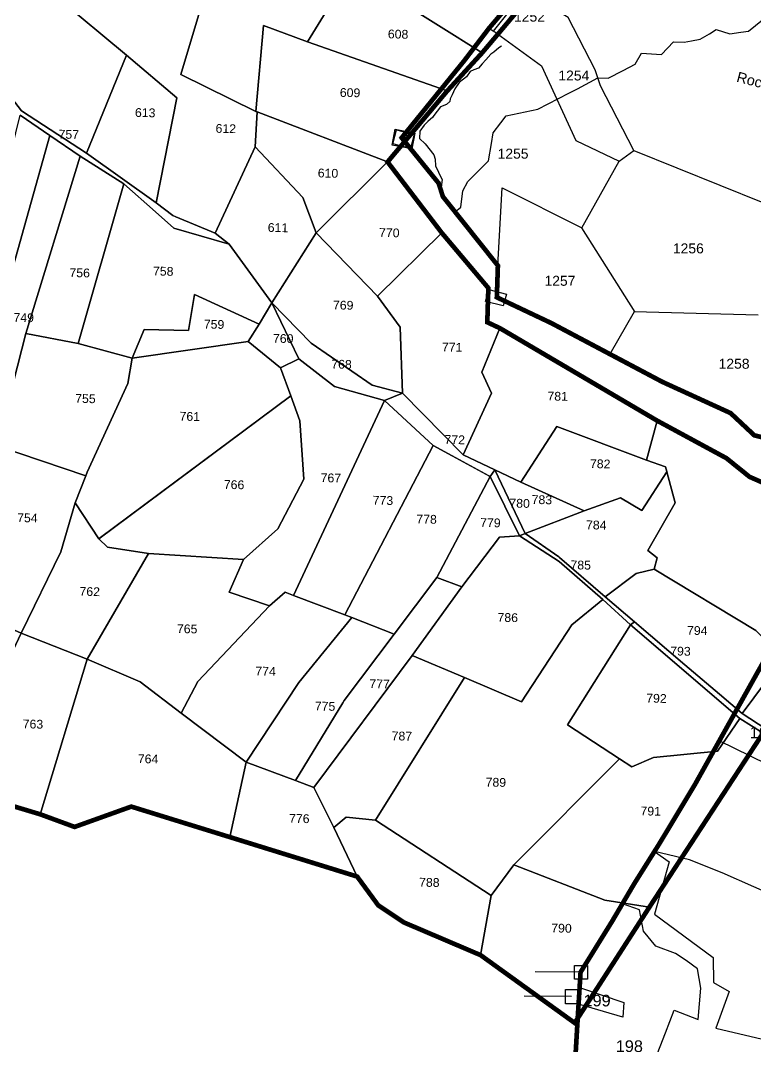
# Model space of a CAD drawing. Header units: millimetres. Extents: x 191342 to 235284, y 1600297 to 1616674.
# Drawn here: x 195018 to 196273, y 1603651 to 1605403 of the extents above; entities that cross this region are included whole.
import ezdxf

# ---------------------------------------------------------------- set-up
doc = ezdxf.new("R2010")
doc.units = ezdxf.units.MM
doc.header["$LTSCALE"] = 15
doc.linetypes.add('HIDDEN2', pattern=[0.1875, 0.125, -0.0625])
for name, color, linetype in [('BOUNDRY STONES', 240, 'Continuous'), ('PLOT', 7, 'Continuous'), ('PLOT NO', 7, 'Continuous'), ('PLOTS', 7, 'Continuous'), ('PLOTS NO', 7, 'Continuous'), ('ROADS', 1, 'Continuous'), ('STREAMS', 4, 'Continuous'), ('VILLAGE BOUNDRY', 5, 'Continuous')]:
    doc.layers.add(name, color=color, linetype=linetype)
doc.styles.get("Standard").update_dxf_attribs({"font": 'arial.ttf'})

msp = doc.modelspace()

# ---------------------------------------------------------------- linework, layer by layer
at = {"layer": 'BOUNDRY STONES', "color": 1}
for points in [[(195657.8, 1605217), (195691.6, 1605210.5), (195686.4, 1605183.7), (195652.7, 1605190.1)], [(195660, 1605216.1), (195690.1, 1605208.2), (195683.8, 1605184.1), (195653.7, 1605192.1)], [(195817.5, 1604943.7), (195847.8, 1604935.7), (195842.4, 1604915.4), (195812.2, 1604923.3)]]:
    msp.add_lwpolyline(points, close=True, dxfattribs=at)
at = {"layer": 'BOUNDRY STONES'}
for points in [[(195964.3, 1603789.9), (195986.4, 1603789.8), (195986.3, 1603766.5), (195964.2, 1603766.5)], [(195948.5, 1603748.8), (195971.6, 1603748.7), (195971.5, 1603724.3), (195948.4, 1603724.4)]]:
    msp.add_lwpolyline(points, close=True, dxfattribs=at)
for points in [[(195974.4, 1603778.2), (195897.1, 1603779)], [(195959, 1603736.6), (195878.3, 1603737.5)]]:
    msp.add_lwpolyline(points, dxfattribs=at)
at = {"layer": 'PLOT'}
for points in [[(195806.1, 1605347.3), (195582.5, 1605487.8), (195528.3, 1605534.5), (195527.3, 1605535.1), (195399.6, 1605644.9), (195472.8, 1605827.5), (195513.5, 1605806), (195600.9, 1605642.5), (195792.8, 1605503.5), (195904.3, 1605528.8), (195928.4, 1605492.1), (195806.1, 1605347.3)], [(194915.8, 1605382.1), (195096.7, 1605684.9), (195112.9, 1605651.5), (195146.5, 1605638.1), (195152.2, 1605636.3), (195195.1, 1605622), (195211.8, 1605588.4), (195179.9, 1605597.3), (195081.2, 1605441.8), (195198.6, 1605343.5), (195130.7, 1605176.4), (195019.3, 1605248.6), (194915.8, 1605382.1)], [(195432.8, 1605394.3), (195432.8, 1605394.3), (195419.8, 1605247.6), (195291.6, 1605310.4), (195335.3, 1605457.6), (195400.2, 1605609.8), (195527.3, 1605535.1), (195528.3, 1605534.5), (195582.5, 1605487.8), (195508.2, 1605366.1), (195432.8, 1605394.3)], [(195211.8, 1605588.4), (195219.3, 1605554), (195335.3, 1605457.6), (195291.6, 1605310.4), (195419.8, 1605247.6), (195422, 1605246.8), (195418.6, 1605187.3), (195350.2, 1605039.9), (195283.3, 1605067.4), (195278.1, 1605069.6), (195249.8, 1605091.6), (195285, 1605270.7), (195198.6, 1605343.5), (195081.2, 1605441.8), (195179.9, 1605597.3), (195211.8, 1605588.4)], [(195806.1, 1605347.3), (195746.7, 1605282.5), (195508.2, 1605366.1), (195582.5, 1605487.8), (195806.1, 1605347.3)], [(195746.7, 1605282.5), (195644.8, 1605161.3), (195422, 1605246.8), (195419.8, 1605247.6), (195432.8, 1605394.3), (195508.2, 1605366.1), (195746.7, 1605282.5)], [(195198.6, 1605343.5), (195285, 1605270.7), (195249.8, 1605091.6), (195130.7, 1605176.4), (195198.6, 1605343.5)], [(195422, 1605246.8), (195644.8, 1605161.3), (195522.9, 1605040), (195500, 1605100.8), (195418.6, 1605187.3), (195422, 1605246.8)], [(195067.9, 1605206.2), (194874.5, 1604517.6), (194855.6, 1604518.6), (194808.2, 1604429.1), (194792.2, 1604405.2), (194752.3, 1604439.6), (194809.8, 1604507.6), (194837.6, 1604555.9), (195002.5, 1605180.8), (195017.1, 1605241), (195067.9, 1605206.2)], [(195026.8, 1604868.6), (194977.4, 1604676.7), (194893.3, 1604447.7), (194832, 1604416), (194808.2, 1604429.1), (194855.6, 1604518.6), (194874.5, 1604517.6), (195067.9, 1605206.2), (195119.8, 1605171), (195026.8, 1604868.6)], [(195447, 1604920.9), (195374.1, 1605020.9), (195350.2, 1605039.9), (195418.6, 1605187.3), (195500, 1605100.8), (195522.9, 1605040), (195447, 1604920.9)], [(195194.1, 1605123.8), (195116.3, 1604851.6), (195026.8, 1604868.6), (195119.8, 1605171), (195194.1, 1605123.8)], [(195737.2, 1605040.4), (195627.4, 1604932.1), (195522.9, 1605040), (195644.8, 1605161.3), (195737.2, 1605040.4)], [(195425.5, 1604884.6), (195315.3, 1604934.8), (195304.5, 1604873.6), (195228.9, 1604875.2), (195208.5, 1604826.2), (195116.3, 1604851.6), (195194.1, 1605123.8), (195248.4, 1605076.3), (195279.5, 1605048.4), (195374.1, 1605020.9), (195447, 1604920.9), (195425.5, 1604884.6)], [(195283.3, 1605067.4), (195278.1, 1605069.6), (195249.8, 1605091.6), (195278.1, 1605069.6), (195283.3, 1605067.4)], [(195283.3, 1605067.4), (195278.1, 1605069.6), (195249.8, 1605091.6), (195278.1, 1605069.6), (195283.3, 1605067.4)], [(195522.9, 1605040), (195627.4, 1604932.1), (195666.5, 1604879), (195670.1, 1604766.5), (195618.3, 1604780.3), (195514.1, 1604851.8), (195447, 1604920.9), (195522.9, 1605040)], [(195737.2, 1605040.4), (195816.9, 1604946), (195815.1, 1604887.6), (195836.5, 1604877.6), (195805.6, 1604802.6), (195822.2, 1604766.8), (195773.9, 1604661.1), (195670.1, 1604766.5), (195666.5, 1604879), (195627.4, 1604932.1), (195737.2, 1605040.4)], [(195406.8, 1604854.7), (195208.5, 1604826.2), (195228.9, 1604875.2), (195304.5, 1604873.6), (195315.3, 1604934.8), (195425.5, 1604884.6), (195406.8, 1604854.7)], [(195493.3, 1604825.1), (195461.8, 1604810.1), (195406.8, 1604854.7), (195425.5, 1604884.6), (195447, 1604920.9), (195493.3, 1604825.1)], [(195639.7, 1604753.8), (195554.2, 1604778), (195493.3, 1604825.1), (195447, 1604920.9), (195514.1, 1604851.8), (195618.3, 1604780.3), (195670.1, 1604766.5), (195639.7, 1604753.8)], [(196105.3, 1604719.6), (196087.1, 1604652.4), (195934.1, 1604709.9), (195872.6, 1604614.8), (195828, 1604635.8), (195773.9, 1604661.1), (195822.2, 1604766.8), (195805.6, 1604802.6), (195836.5, 1604877.6), (196105.3, 1604719.6)], [(195116.3, 1604851.6), (195208.5, 1604826.2), (195201.4, 1604783.1), (195131.8, 1604631.6), (195129.4, 1604625.4), (194977.4, 1604676.7), (195026.8, 1604868.6), (195116.3, 1604851.6)], [(195461.8, 1604810.1), (195479.6, 1604761.9), (195152.4, 1604518.6), (195151.4, 1604517.9), (195111.2, 1604579.3), (195129.4, 1604625.4), (195131.8, 1604631.6), (195201.4, 1604783.1), (195208.5, 1604826.2), (195406.8, 1604854.7), (195461.8, 1604810.1)], [(195639.7, 1604753.8), (195484.3, 1604421.5), (195469.7, 1604427.1), (195443.4, 1604403.8), (195374.1, 1604427), (195398.7, 1604482.4), (195457.1, 1604534.8), (195501.8, 1604620), (195495.2, 1604719.6), (195479.6, 1604761.9), (195461.8, 1604810.1), (195493.3, 1604825.1), (195554.2, 1604778), (195639.7, 1604753.8)], [(195495.2, 1604719.6), (195501.8, 1604620), (195457.1, 1604534.8), (195398.7, 1604482.4), (195236.4, 1604493.1), (195166.6, 1604503.6), (195151.4, 1604517.9), (195151.4, 1604517.9), (195151.4, 1604517.9), (195479.6, 1604761.9), (195495.2, 1604719.6)], [(195479.6, 1604761.9), (195152.4, 1604518.6), (195151.4, 1604517.9), (195479.6, 1604761.9)], [(195722.7, 1604677.4), (195571.7, 1604388.3), (195484.3, 1604421.5), (195639.7, 1604753.8), (195722.7, 1604677.4)], [(195670.1, 1604766.5), (195773.9, 1604661.1), (195828, 1604635.8), (195819.9, 1604624.1), (195819.9, 1604624.1), (195817.5, 1604625.4), (195722.7, 1604677.4), (195639.7, 1604753.8), (195670.1, 1604766.5)], [(195457.1, 1604534.8), (195501.8, 1604620), (195495.2, 1604719.6), (195501.8, 1604620), (195457.1, 1604534.8)], [(195457.1, 1604534.8), (195501.8, 1604620), (195495.2, 1604719.6), (195501.8, 1604620), (195457.1, 1604534.8)], [(196250.5, 1604219.8), (196311.8, 1604302.5), (196300.3, 1604334.3), (196273.8, 1604361.3), (196100.2, 1604466.1), (196105.3, 1604485.8), (196089.1, 1604498), (196136.1, 1604579.2), (196122, 1604632.1), (196121.9, 1604632.7), (196119.6, 1604641), (196087.1, 1604652.4), (196105.3, 1604719.6), (196223.5, 1604655.6), (196263, 1604623.8), (196345.5, 1604587.5), (196524.4, 1604448.6), (196428.4, 1604283.6), (196411.1, 1604239.6), (196317, 1604226.1), (196291.3, 1604193), (196250.5, 1604219.8)], [(195872.6, 1604614.8), (195934.1, 1604709.9), (196087.1, 1604652.4), (196119.6, 1604641), (196121.9, 1604632.7), (196122, 1604632.1), (196079.2, 1604566.4), (196042.5, 1604588), (195980.7, 1604565.5), (195872.6, 1604614.8)], [(194977.4, 1604676.7), (195129.4, 1604625.4), (195111.2, 1604579.3), (195086.9, 1604495.6), (195018.7, 1604357.1), (194958.6, 1604383.7), (194893.3, 1604447.7), (194977.4, 1604676.7)], [(195728.8, 1604451.7), (195656.3, 1604355.3), (195583.5, 1604383.8), (195571.7, 1604388.3), (195722.7, 1604677.4), (195819.9, 1604624.1), (195728.8, 1604451.7)], [(195819.9, 1604624.1), (195828, 1604635.8), (195879.6, 1604527.1), (195870, 1604523.2), (195819.9, 1604624.1)], [(195828, 1604635.8), (195872.6, 1604614.8), (195980.7, 1604565.5), (195879.6, 1604527.1), (195828, 1604635.8)], [(196122, 1604632.1), (196136.1, 1604579.2), (196089.1, 1604498), (196105.3, 1604485.8), (196100.2, 1604466.1), (196069.2, 1604458.6), (196016.3, 1604418.9), (195938.5, 1604486.3), (195937.5, 1604487.1), (195879.6, 1604527.1), (195980.7, 1604565.5), (196042.5, 1604588), (196079.2, 1604566.4), (196122, 1604632.1)], [(195870, 1604523.2), (195836.1, 1604521), (195771.4, 1604436.1), (195728.8, 1604451.7), (195819.9, 1604624.1), (195870, 1604523.2)], [(195236.4, 1604493.1), (195131.5, 1604312.6), (195018.7, 1604357.1), (195086.9, 1604495.6), (195086.9, 1604495.6), (195111.2, 1604579.3), (195151.4, 1604517.9), (195151.4, 1604517.9), (195166.6, 1604503.6), (195236.4, 1604493.1)], [(195870, 1604523.2), (195879.6, 1604527.1), (195937.5, 1604487.1), (195938.5, 1604486.3), (196016.3, 1604418.9), (196066.3, 1604376.4), (196059.6, 1604371.2), (196012.2, 1604414.5), (195937.9, 1604479.2), (195870, 1604523.2)], [(196012.2, 1604414.5), (195959.7, 1604371), (195873.8, 1604239.6), (195776.3, 1604281.1), (195686.6, 1604319), (195771.4, 1604436.1), (195836.1, 1604521), (195870, 1604523.2), (195937.9, 1604479.2), (196012.2, 1604414.5)], [(195443.4, 1604403.8), (195320.7, 1604274.3), (195292.5, 1604220.6), (195222.5, 1604273.6), (195131.5, 1604312.6), (195236.4, 1604493.1), (195398.7, 1604482.4), (195374.1, 1604427), (195443.4, 1604403.8)], [(196100.2, 1604466.1), (196273.8, 1604361.3), (196300.3, 1604334.3), (196311.8, 1604302.5), (196250.5, 1604219.8), (196211.5, 1604252.9), (196152.4, 1604303.1), (196066.3, 1604376.4), (196016.3, 1604418.9), (196069.2, 1604458.6), (196100.2, 1604466.1)], [(195771.4, 1604436.1), (195686.6, 1604319), (195519.1, 1604093.3), (195487.4, 1604105.2), (195568.4, 1604237.8), (195570.9, 1604241.9), (195656.3, 1604355.3), (195728.8, 1604451.7), (195771.4, 1604436.1)], [(195583.5, 1604383.8), (195493.2, 1604272.8), (195403, 1604136.9), (195292.5, 1604220.6), (195320.7, 1604274.3), (195443.4, 1604403.8), (195469.7, 1604427.1), (195484.3, 1604421.5), (195571.7, 1604388.3), (195583.5, 1604383.8)], [(196059.6, 1604371.2), (195952.2, 1604200.2), (196040.7, 1604142.6), (195860.5, 1603961.5), (195821.5, 1603909), (195624.3, 1604037.9), (195776.3, 1604281.1), (195873.8, 1604239.6), (195959.7, 1604371), (196012.2, 1604414.5), (196059.6, 1604371.2)], [(195656.3, 1604355.3), (195570.9, 1604241.9), (195568.4, 1604237.8), (195487.4, 1604105.2), (195403, 1604136.9), (195493.2, 1604272.8), (195583.5, 1604383.8), (195656.3, 1604355.3)], [(196246.5, 1604211.2), (196208.5, 1604155.6), (196099.2, 1604144.9), (196062.2, 1604128.7), (196040.7, 1604142.6), (195952.2, 1604200.2), (196059.6, 1604371.2), (196246.5, 1604211.2)], [(196059.6, 1604371.2), (196066.3, 1604376.4), (196152.4, 1604303.1), (196211.5, 1604252.9), (196250.5, 1604219.8), (196291.3, 1604193), (196286.1, 1604186.4), (196246.5, 1604211.2), (196059.6, 1604371.2)], [(195018.7, 1604357.1), (195131.5, 1604312.6), (195051.7, 1604047.7), (194894.9, 1604094.8), (195018.7, 1604357.1)], [(195686.6, 1604319), (195776.3, 1604281.1), (195624.3, 1604037.9), (195574.1, 1604042.8), (195553.1, 1604025.2), (195519.1, 1604093.3), (195686.6, 1604319)], [(195403, 1604136.9), (195375.5, 1604008.8), (195207, 1604060.9), (195110.2, 1604026.2), (195051.7, 1604047.7), (195131.5, 1604312.6), (195222.5, 1604273.6), (195292.5, 1604220.6), (195403, 1604136.9)], [(196286.1, 1604186.4), (196092.1, 1603889.5), (196015.6, 1603901), (195860.5, 1603961.5), (196040.7, 1604142.6), (196062.2, 1604128.7), (196099.2, 1604144.9), (196208.5, 1604155.6), (196246.5, 1604211.2), (196286.1, 1604186.4)], [(195553.1, 1604025.2), (195592.8, 1603941.5), (195375.5, 1604008.8), (195403, 1604136.9), (195487.4, 1604105.2), (195519.1, 1604093.3), (195553.1, 1604025.2)], [(195821.5, 1603909), (195803.6, 1603807.4), (195672.4, 1603863.3), (195628.9, 1603892.3), (195592.8, 1603941.5), (195553.1, 1604025.2), (195574.1, 1604042.8), (195624.3, 1604037.9), (195821.5, 1603909)], [(196092.1, 1603889.5), (195964.4, 1603691.6), (195803.6, 1603807.4), (195821.5, 1603909), (195860.5, 1603961.5), (196015.6, 1603901), (196092.1, 1603889.5)]]:
    msp.add_lwpolyline(points, close=True, dxfattribs=at)
for points in [[(194915.8, 1605382.1), (195019.3, 1605248.6), (195130.7, 1605176.4), (195249.8, 1605091.6), (195278.1, 1605069.6), (195283.3, 1605067.4), (195350.2, 1605039.9), (195374.1, 1605020.9), (195279.5, 1605048.4), (195248.4, 1605076.3), (195194.1, 1605123.8), (195194.1, 1605123.8), (195119.8, 1605171), (195067.9, 1605206.2), (195017.1, 1605241)], [(194958.6, 1604383.7), (195018.7, 1604357.1), (194894.9, 1604094.8)]]:
    msp.add_lwpolyline(points, dxfattribs=at)
at = {"layer": 'PLOTS'}
for points in [[(195930.8, 1605522.4), (195938.9, 1605515.5), (195883.9, 1605449.7), (195832.5, 1605380), (195817.9, 1605389.3)], [(195832.5, 1605380), (195907.4, 1605325.2), (195966.6, 1605197.8), (196040.5, 1605162.5), (196065.2, 1605180.9), (196008.4, 1605291.4), (195999.5, 1605318.7), (195953, 1605407.6), (195883.9, 1605449.7)], [(196065.2, 1605180.9), (196359.1, 1605062.4), (196490.6, 1605023.3), (196495.2, 1605034.6), (196581.4, 1605059.2), (196655.4, 1605030.1), (196681.5, 1605188.5), (196694, 1605249.9)], [(195833.2, 1604984.3), (195840.3, 1605116.8), (195976.8, 1605049), (196040.5, 1605162.5)], [(196067.7, 1604905.1), (195976.8, 1605049)], [(196277.9, 1604900), (196066.2, 1604905.2), (196024.4, 1604833.3)], [(196513.1, 1604034.2), (196504.8, 1604039.2), (196478.2, 1604047), (196480.3, 1604063.5), (196369.6, 1604102.4), (196319.2, 1604120.1), (196211.4, 1604173.2)], [(196478.2, 1604047), (196456.4, 1603963), (196414.1, 1603860.5), (196324.4, 1603900.1), (196216.4, 1603947.7), (196160.5, 1603970.1), (196100.5, 1603984.1), (196126, 1603966.4), (196100.9, 1603877.5), (196200.9, 1603803.6), (196201.4, 1603760.5), (196228.2, 1603745.3), (196205.7, 1603682.9), (196285, 1603663.8), (196342.4, 1603619.5)], [(195949.5, 1603365.6), (196019, 1603440.3), (196098.2, 1603525.7), (196088.8, 1603564.5), (196092.4, 1603604.6), (196119.5, 1603674.6), (196134.4, 1603713.3), (196175.1, 1603697.7), (196179.9, 1603751.2), (196173.9, 1603784.1), (196154.8, 1603798), (196136.5, 1603810.4), (196102.9, 1603822.8), (196082, 1603848.2), (196075.1, 1603884.6), (196046, 1603895)], [(195972.8, 1603752.4), (196048.2, 1603726.3), (196046.5, 1603701.5), (195971, 1603723.6)]]:
    msp.add_lwpolyline(points, dxfattribs=at)
at = {"layer": 'ROADS'}
msp.add_lwpolyline([(196137, 1605694.4), (196114.5, 1605659.9), (196087.6, 1605646.5), (195947.7, 1605534.4), (195898.1, 1605476.1), (195825.2, 1605384.6)], dxfattribs=at)
at = {"layer": 'STREAMS'}
for points in [[(195760.1, 1605076), (195769.8, 1605083.9), (195773.1, 1605111.7), (195781.9, 1605127.8), (195801.4, 1605147.4), (195817, 1605163), (195822, 1605193), (195824.9, 1605210.9), (195838, 1605227.9), (195847.3, 1605240), (195901.7, 1605251.2), (195954.3, 1605278.7), (195968.9, 1605286.3), (196003.9, 1605305), (196021.4, 1605304.1), (196047.3, 1605317.4), (196067.8, 1605328), (196078.6, 1605346.7), (196112.6, 1605344.7), (196133.2, 1605366.3), (196151.4, 1605365.6), (196164.1, 1605368), (196178.8, 1605370.7), (196194.4, 1605380.1), (196206.1, 1605387.2), (196229.4, 1605380.1), (196247.9, 1605382.7), (196261.1, 1605384.6), (196285.2, 1605403.7)], [(195839.6, 1605358.8), (195834.8, 1605356), (195826.2, 1605348.8), (195820.9, 1605345), (195812.6, 1605335.6), (195806.6, 1605328.8), (195800.1, 1605321.4), (195792.3, 1605318.4), (195785.6, 1605315.8), (195779.8, 1605306.8), (195766.8, 1605296.7), (195759.9, 1605285.9), (195755.1, 1605276), (195751.7, 1605269.1), (195751.2, 1605264.6), (195745.6, 1605259.6), (195734.9, 1605255.6), (195723.7, 1605240.5), (195722.2, 1605237.5), (195713.3, 1605230.1), (195707, 1605224.2), (195699.6, 1605213.8), (195699.5, 1605201.4), (195709.1, 1605191.9), (195723.7, 1605173.6), (195726.2, 1605166), (195726.4, 1605154.7), (195731.5, 1605144.1), (195735.9, 1605135.3), (195737.8, 1605131.5), (195735.7, 1605113.5)]]:
    msp.add_lwpolyline(points, dxfattribs=at)
at = {"layer": 'VILLAGE BOUNDRY', "linetype": 'HIDDEN2', "ltscale": 20, "const_width": 8}
for points in [[(195928.4, 1605492.1), (195806.1, 1605347.3), (195746.7, 1605282.5), (195644.8, 1605161.3), (195737.2, 1605040.4), (195816.9, 1604946), (195815.1, 1604887.6), (195836.5, 1604877.6), (196105.3, 1604719.6), (196223.5, 1604655.6), (196263, 1604623.8), (196345.5, 1604587.5)], [(195964.8, 1603619.6), (195969.8, 1603703.9), (195974.4, 1603778.2), (196028.4, 1603865.3), (196066.4, 1603929.8), (196109.5, 1603998.4), (196169.4, 1604098), (196211.4, 1604173.2), (196276.1, 1604289), (196299.3, 1604330), (196394.6, 1604339.1), (196399, 1604350.4), (196428.4, 1604397.8)], [(196286.1, 1604186.4), (196092.1, 1603889.5), (195964.4, 1603691.6), (195803.6, 1603807.4), (195672.4, 1603863.3), (195628.9, 1603892.3), (195592.8, 1603941.5), (195375.5, 1604008.8), (195207, 1604060.9), (195110.2, 1604026.2), (195051.7, 1604047.7), (194894.9, 1604094.8)]]:
    msp.add_lwpolyline(points, dxfattribs=at)
at = {"layer": 'VILLAGE BOUNDRY', "linetype": 'HIDDEN2', "ltscale": 20}
msp.add_lwpolyline([(196291.9, 1604689.4, 8, 8, 0), (196271.2, 1604694.6, 8, 8, 0), (196230.7, 1604732.5, 8, 8, 0), (196113.8, 1604786, 8, 8, 0), (196024.4, 1604833.3, 8, 8, 0), (195924.4, 1604886.2, 8, 8, 0), (195831.4, 1604930.2, 8, 8, 0), (195833.2, 1604984.3, 8, 8, 0), (195739.2, 1605102.2, 8, 8, 0), (195732.1, 1605124.8, 8, 8, 0), (195668.9, 1605202.5, 8, 8, 0), (195775.8, 1605334.2, 8, 8, 0), (195817.9, 1605389.3, 8, 8, 0), (195869.1, 1605449.6, 8, 8, 0)], format="xyseb", dxfattribs=at)

# ---------------------------------------------------------------- texts
at = {"layer": 'PLOT NO', "color": 7}
for s, p in [('608', (195645.1, 1605372.3)), ('609', (195563.1, 1605272.4)), ('613', (195213.2, 1605238.2)), ('612', (195350.9, 1605211.1)), ('757', (195082.7, 1605201.2)), ('610', (195525.4, 1605135)), ('611', (195440, 1605042)), ('770', (195630.1, 1605033.3)), ('756', (195101.3, 1604964.9)), ('758', (195244, 1604967.6)), ('769', (195551.4, 1604909.7)), ('749', (195005.7, 1604888.4)), ('759', (195330.8, 1604877)), ('760', (195448.9, 1604852.8)), ('771', (195737.5, 1604838)), ('768', (195548.5, 1604808.8)), ('781', (195917.7, 1604754.2)), ('755', (195111.1, 1604750.2)), ('761', (195289.4, 1604719.8)), ('772', (195741.9, 1604680.1)), ('782', (195990.3, 1604638.8)), ('767', (195530.3, 1604614.8)), ('766', (195365, 1604603.3)), ('773', (195619.3, 1604576.4)), ('780', (195852.7, 1604571.5)), ('783', (195890.7, 1604577.6)), ('754', (195012, 1604546.6)), ('778', (195693.8, 1604544.4)), ('779', (195802.8, 1604538.3)), ('784', (195983.6, 1604534.4)), ('785', (195957, 1604466.1)), ('762', (195118.5, 1604420.8)), ('786', (195832.4, 1604376.5)), ('765', (195284.9, 1604357.2)), ('794', (196156.1, 1604354.3)), ('793', (196127.4, 1604319.1)), ('774', (195418.8, 1604284.8)), ('777', (195613.5, 1604263.2)), ('792', (196086.4, 1604238.6)), ('775', (195520.4, 1604225.1)), ('763', (195021.5, 1604194.6)), ('787', (195651.6, 1604174.2)), ('764', (195218.1, 1604135.2)), ('789', (195812.1, 1604095.3)), ('791', (196076.6, 1604046.1)), ('776', (195476.4, 1604033.4)), ('788', (195698.5, 1603924.4)), ('790', (195924.2, 1603846.3))]:
    msp.add_text(s, height=15, rotation=358.7911, dxfattribs=at).set_placement(p)
at = {"layer": 'PLOTS NO'}
for s, p in [('1252', (195860.8, 1605400.8)), ('1254', (195936.5, 1605300.3)), ('1255', (195832.7, 1605166.9)), ('1256', (196132.1, 1605005.2)), ('1257', (195912.8, 1604949.9)), ('1258', (196210.2, 1604808.3))]:
    msp.add_text(s, height=17, dxfattribs=at).set_placement(p)
for s, height, rotation, p in [('Rocky Ground', 17.566, 345.2967, (196239.6, 1605298.6)), ('165', 19.9, 359.794, (196263.1, 1604177.6)), ('199', 19.9, 359.794, (195979.4, 1603720)), ('198', 19.9, 359.794, (196034.5, 1603642.1))]:
    msp.add_text(s, height=height, rotation=rotation, dxfattribs=at).set_placement(p)

doc.saveas('drawing.dxf')
